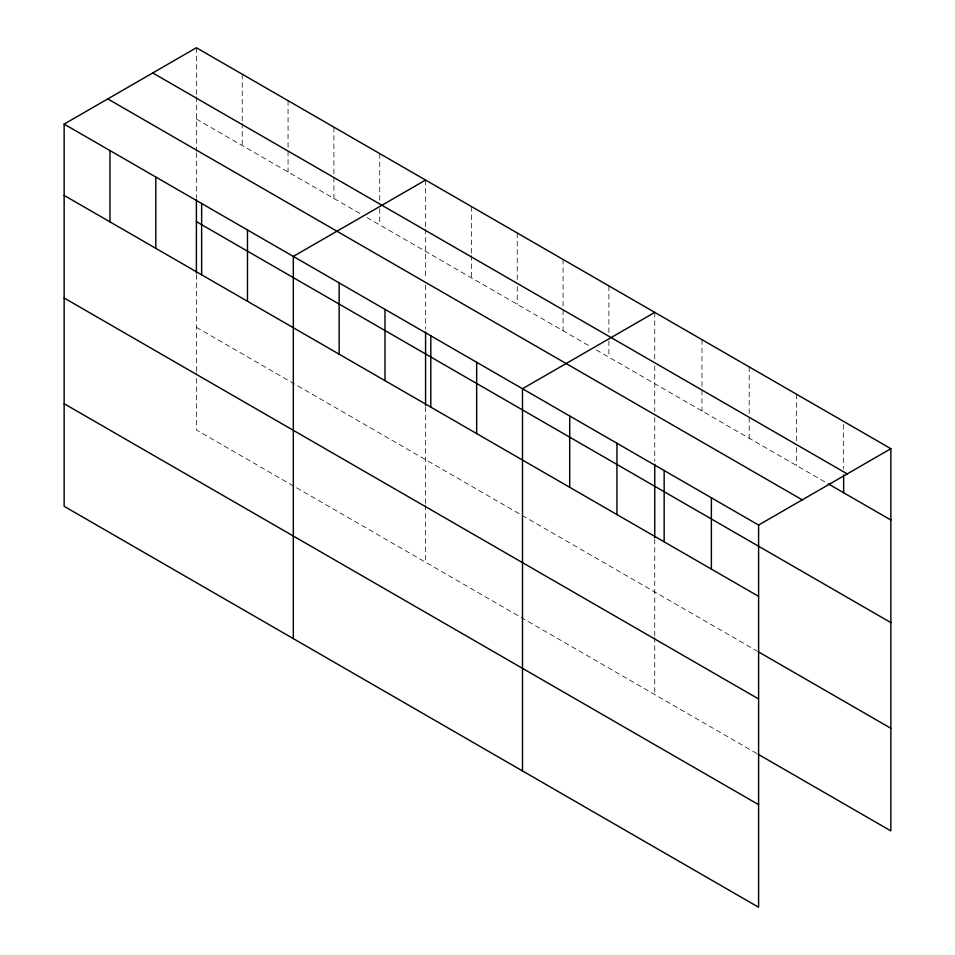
<?xml version="1.0" encoding="UTF-8"?>
<svg xmlns="http://www.w3.org/2000/svg" width="955" height="955" viewBox="0 0 955 955"><rect width="100%" height="100%" fill="white"/><g stroke="black" fill="none" stroke-linecap="round" stroke-linejoin="round"><path stroke-width="0.72" stroke-dasharray="4.78 3.58" d="M196.396 119.065L361.909 214.624M367.007 217.561L591.085 346.928M596.171 349.876L827.042 483.158M196.396 327.35L756.849 650.928M756.849 753.519L196.396 429.941L196.396 372.784M843.635 424.402L843.635 468.977M796.41 394.164L796.41 441.711M796.41 447.656L796.41 465.479M749.186 366.911L749.186 415.926M749.186 417.419L749.186 438.214M701.973 339.646L701.973 388.661M701.973 390.153L701.973 410.948M654.748 312.381L654.748 359.916M654.748 365.861L654.748 411.533M654.748 417.395L654.748 461.361M654.748 539.133L654.748 635.946M654.748 637.415L654.748 694.572M608.908 285.915L608.908 334.942M608.908 340.875L608.908 357.218M563.068 259.45L563.068 308.477M563.068 309.957L563.068 330.764M517.24 232.984L517.24 280.531M517.24 286.476L517.24 304.299M471.4 206.531L471.4 254.066M471.4 255.546L471.4 277.833M425.572 180.065L425.572 227.6M425.572 229.093L425.572 279.218M425.572 285.079L425.572 329.045M425.572 406.818L425.572 503.631M425.572 505.1L425.572 562.256M379.732 153.6L379.732 201.135M379.732 208.572L379.732 224.914M333.904 127.134L333.904 198.449M288.064 100.681L288.064 149.696M288.064 151.188L288.064 171.984M242.224 74.215L242.224 121.751M242.224 123.243L242.224 145.518M196.396 47.75L196.396 95.285M196.396 96.777L196.396 151.308M196.396 152.764L196.396 198.198M196.396 274.503L196.396 371.316"/><path stroke-width="1.43" d="M64.14 124.102L758.604 525.059L758.604 907.25L64.14 506.305L64.14 124.102L196.396 47.75L890.86 448.695L890.86 830.898L758.127 754.259M425.572 180.065L293.316 256.418L293.316 638.609M654.748 312.381L522.492 388.733L522.492 770.924M758.604 525.059L890.86 448.695M152.752 72.95L847.216 473.895M828.319 483.899L890.86 520.009M107.784 98.914L802.248 499.859M196.396 221.656L890.86 622.6M64.14 195.417L758.604 596.362M758.127 651.668L890.86 728.295M64.14 298.008L758.604 698.953M64.14 403.714L758.604 804.659M843.635 474.921L843.635 492.744M711.38 497.794L711.38 569.096M664.155 470.529L664.155 541.831M654.748 464.297L654.748 537.665M616.93 443.263L616.93 514.578M569.705 415.998L569.705 487.313M476.652 362.267L476.652 433.582M430.812 335.814L430.812 407.117M425.572 331.982L425.572 405.35M384.984 309.348L384.984 380.651M339.144 282.883L339.144 354.198M247.476 229.952L247.476 301.267M201.636 203.499L201.636 274.801M196.396 199.667L196.396 273.035M155.808 177.033L155.808 248.348M109.968 150.568L109.968 221.882"/></g></svg>
